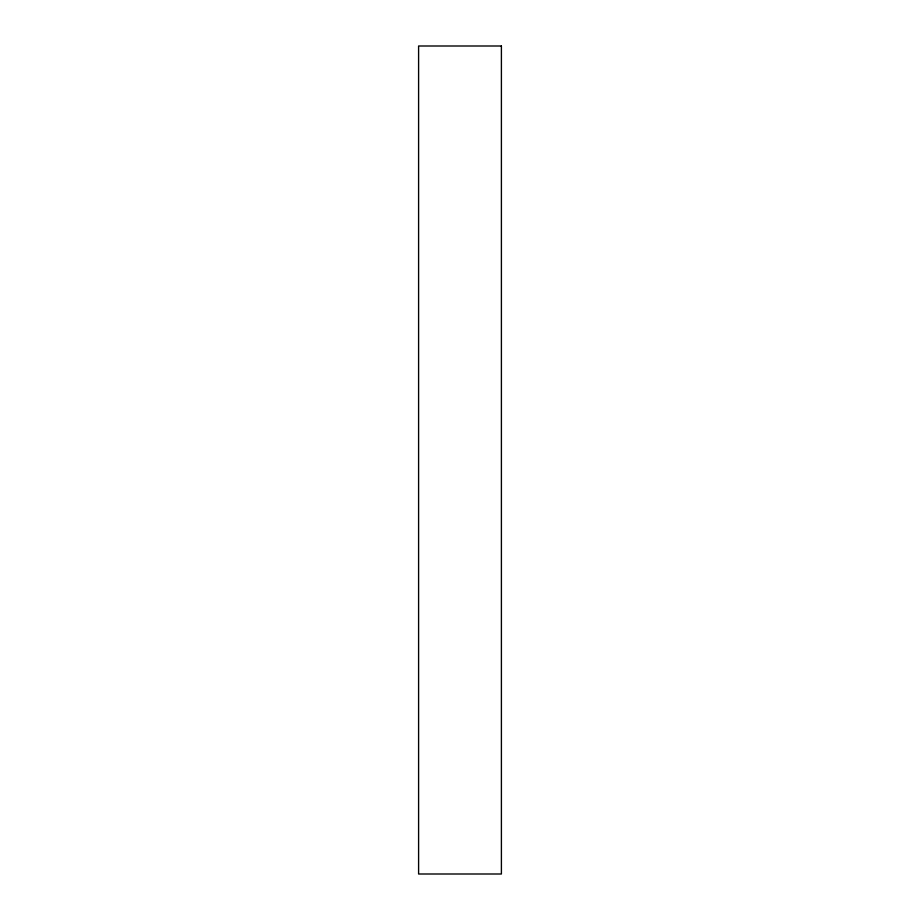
<?xml version="1.0" encoding="UTF-8"?>
<svg xmlns="http://www.w3.org/2000/svg" width="920" height="920" viewBox="0 0 920 920"><rect width="100%" height="100%" fill="white"/><g stroke="black" fill="none" stroke-linecap="round" stroke-linejoin="round"><path stroke-width="1.38" d="M501.4 46L418.6 46L418.6 874L501.4 874L501.4 46"/></g></svg>
